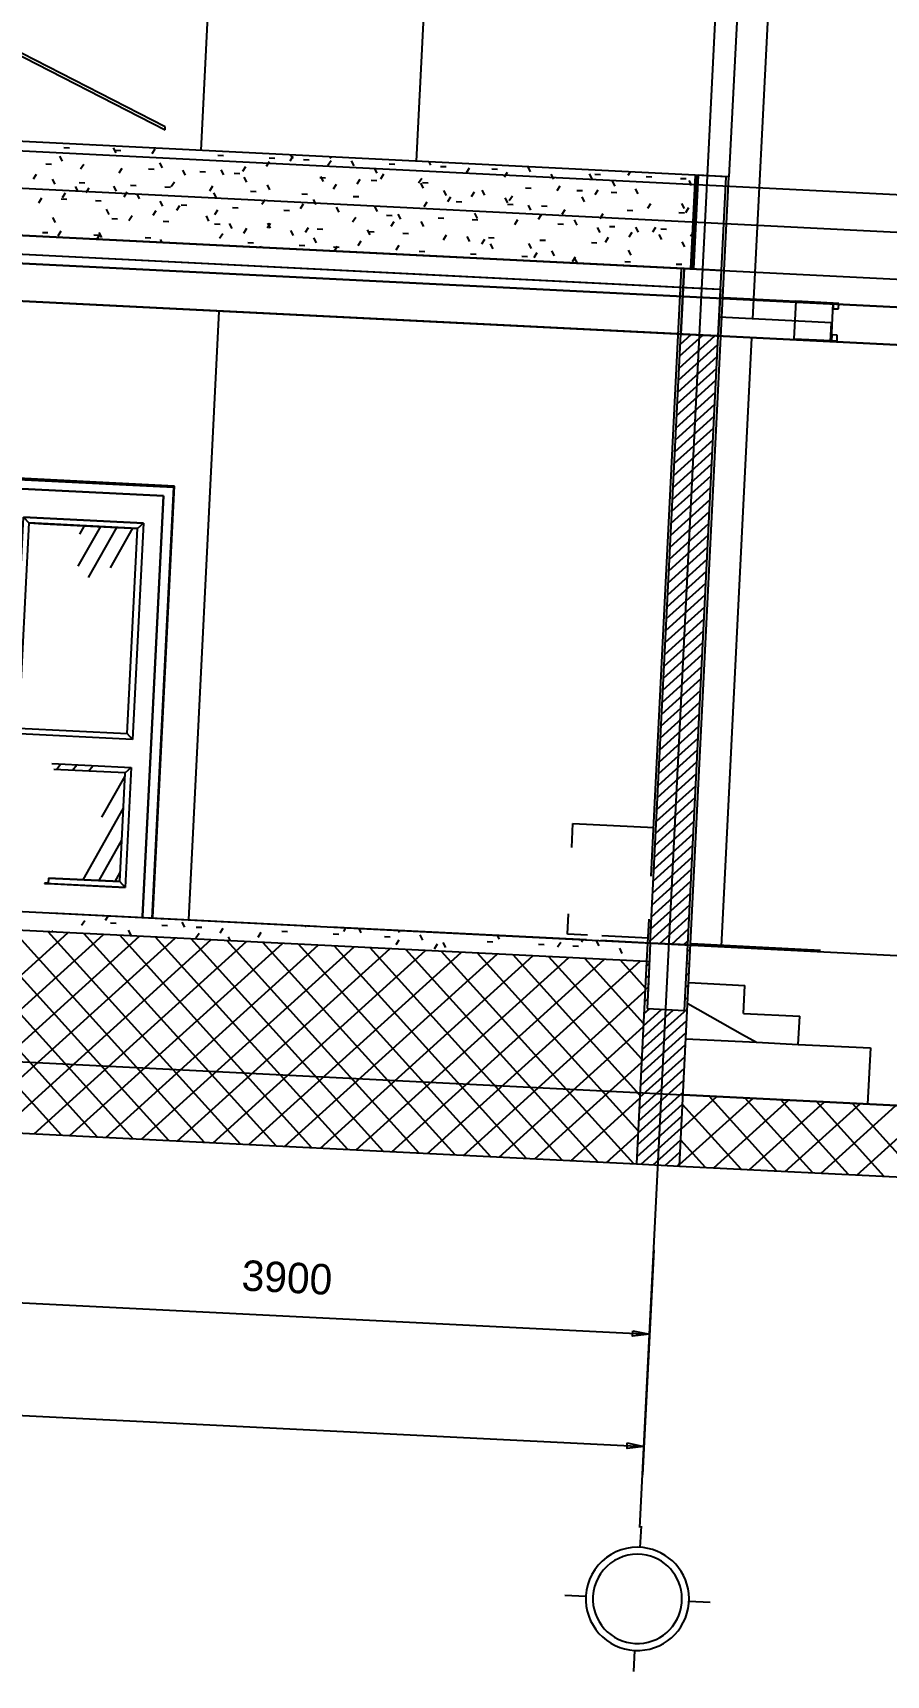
# Model space of a CAD drawing. Extents: x 549999 to 550212, y 1838161 to 1838467.
# Drawn here: x 550082.48 to 550087.03, y 1838235.21 to 1838243.96 of the extents above; entities that cross this region are included whole.
import ezdxf

# ---------------------------------------------------------------- set-up
doc = ezdxf.new("R2010")
doc.units = 0
for name, color, linetype in [('Level 1', 7, 'Continuous'), ('Level 11', 7, 'Continuous'), ('Level 14', 7, 'Continuous'), ('Level 15', 7, 'Continuous'), ('Level 18', 7, 'Continuous'), ('Level 19', 7, 'Continuous'), ('Level 20', 7, 'Continuous'), ('Level 27', 7, 'Continuous'), ('Level 28', 7, 'Continuous'), ('Level 37', 7, 'Continuous'), ('Level 4', 7, 'Continuous'), ('Level 5', 7, 'Continuous'), ('Level 8', 7, 'Continuous'), ('Level 9', 7, 'Continuous')]:
    doc.layers.add(name, color=color, linetype=linetype)

# ---------------------------------------------------------------- blocks, each defined once
blk = doc.blocks.new('FURN45')
at = {"layer": 'Level 1'}
for p, q in [((1142.32, 61.08), (1185.6, 61.08)), ((1142.32, 48.26), (1142.32, 61.08)), ((1142.32, 2), (1142.32, 12.7)), ((1153.08, 2), (1142.32, 2)), ((1185.61, 2), (1160.7, 2))]:
    blk.add_line(p, q, dxfattribs=at)
blk = doc.blocks.new('CUADI3')
at = {"layer": 'Level 5'}
for p, q in [((921.1, 230), (827.1, 230)), ((827.1, 230), (827.1, 202.22)), ((921.1, 0), (921.1, 230)), ((832.6, 92.71), (832.6, 224.5)), ((832.6, 224.5), (915.6, 224.5)), ((915.6, 224.5), (832.6, 224.5)), ((832.6, 224.5), (832.6, 92.71)), ((915.6, 224.5), (915.6, 0)), ((915.6, 0), (915.6, 224.5)), ((905.6, 209.5), (841.6, 209.5)), ((841.6, 209.5), (844.6, 206.5)), ((841.6, 209.5), (844.6, 206.5)), ((841.6, 94), (841.6, 209.5)), ((841.6, 209.5), (905.6, 209.5)), ((844.6, 206.5), (852.37, 206.5)), ((902.6, 206.5), (844.6, 206.5)), ((844.6, 206.5), (844.6, 97)), ((852.37, 206.5), (902.6, 206.5)), ((872.09, 184.79), (882.95, 206.5)), ((872.09, 201.93), (874.37, 206.5)), ((877.8, 179.07), (891.52, 206.5)), ((889.23, 184.79), (900.09, 206.5)), ((902.6, 206.5), (905.6, 209.5)), ((905.6, 209.5), (902.6, 206.5)), ((902.6, 97), (902.6, 206.5)), ((905.6, 209.5), (905.6, 94)), ((827.1, 108.69), (827.1, 92.71)), ((844.6, 97), (841.6, 94)), ((844.6, 97), (902.6, 97)), ((905.6, 94), (902.6, 97)), ((905.6, 94), (841.6, 94)), ((863.26, 79), (905.6, 79)), ((865.82, 76), (867.95, 79)), ((874.4, 76), (876.52, 79)), ((882.97, 76), (885.09, 79)), ((905.6, 79), (902.6, 76)), ((905.6, 79), (905.6, 15)), ((902.6, 76), (864.5, 76)), ((891.3, 51.75), (902.6, 74.35)), ((902.6, 18), (902.6, 76)), ((882.99, 18), (902.6, 57.21)), ((891.57, 18), (902.6, 40.06)), ((902.6, 18), (864.5, 18)), ((864.5, 18), (864.5, 15.24)), ((864.5, 18), (902.6, 18)), ((900.14, 18), (902.6, 22.92)), ((905.6, 15), (902.6, 18)), ((905.6, 15), (902.6, 18)), ((864.5, 15.24), (862.6, 15.16)), ((862.6, 15.16), (862.6, 15)), ((862.6, 15), (864.5, 15)), ((905.6, 15), (862.6, 15)), ((864.5, 15), (874.56, 15)), ((874.56, 15), (905.6, 15))]:
    blk.add_line(p, q, dxfattribs=at)
blk = doc.blocks.new('CUA_12')
at = {"layer": 'Level 5'}
for p, q in [((1277.57, 0), (1208.6, 0)), ((1208.6, 0), (1277.57, 0)), ((1269.6, 0), (1208.6, 0)), ((1208.6, 0), (1269.6, 0)), ((1277.57, 0), (1213.43, 0)), ((1269.6, 0), (1213.43, 0))]:
    blk.add_line(p, q, dxfattribs=at)
blk = doc.blocks.new('FLOO28')
at = {"layer": 'Level 15'}
for p, q in [((1267.1, 345), (1247.1, 345)), ((1247.1, 345), (1247.1, 325)), ((1267.1, 325), (1267.1, 345)), ((1247.1, 325), (1267.1, 325))]:
    blk.add_line(p, q, dxfattribs=at)
at = {"layer": 'Level 8'}
for p, q in [((1208.6, 345), (1247.1, 345)), ((1267.1, 345), (1247.1, 345)), ((1247.1, 345), (1247.1, 325)), ((1267.1, 325), (1267.1, 345)), ((1247.1, 325), (1267.1, 325))]:
    blk.add_line(p, q, dxfattribs=at)
blk = doc.blocks.new('FLOO29')
at = {"layer": 'Level 15'}
for p, q in [((1270.1, 345), (1267.1, 345)), ((1267.1, 345), (1267.1, 342)), ((1267.1, 342), (1270.1, 342)), ((1270.1, 342), (1270.1, 345)), ((1270.1, 328), (1267.1, 328)), ((1267.1, 328), (1267.1, 325)), ((1267.1, 325), (1270.1, 325)), ((1270.1, 325), (1270.1, 328))]:
    blk.add_line(p, q, dxfattribs=at)
at = {"layer": 'Level 8'}
for p, q in [((1270.1, 345), (1267.1, 345)), ((1267.1, 345), (1267.1, 342)), ((1267.1, 342), (1270.1, 342)), ((1270.1, 342), (1270.1, 345)), ((1270.1, 328), (1267.1, 328)), ((1267.1, 328), (1267.1, 325)), ((1267.1, 325), (1270.1, 325)), ((1270.1, 325), (1270.1, 328))]:
    blk.add_line(p, q, dxfattribs=at)
blk = doc.blocks.new('GRID_7')
at = {"layer": 'Level 19'}
for p, q in [((-123.57, -207.15), (-123.57, -218.4)), ((-162.34, -245.92), (-151.09, -245.92)), ((-84.81, -245.92), (-96.06, -245.92)), ((-123.57, -284.68), (-123.57, -273.43))]:
    blk.add_line(p, q, dxfattribs=at)
for radius, start, end in [(27.52, 86.59057, 185.41735), (27.52, 3.40943, 86.59057), (23.77, 86.59057, 185.41735), (23.77, 3.40943, 86.59057), (23.77, 275.41735, 3.40943), (27.52, 275.41735, 3.40943), (27.52, 185.41735, 275.41735), (23.77, 185.41735, 275.41735)]:
    blk.add_arc((-123.57, -245.92), radius, start, end, dxfattribs=at)

msp = doc.modelspace()

# ---------------------------------------------------------------- linework, layer by layer
at = {"layer": 'Level 11'}
for p, q in [((550081.5338, 1838238.1421), (550082.6664, 1838239.1668)), ((550082.6332, 1838238.0871), (550081.6085, 1838239.2197)), ((550083.2052, 1838238.0585), (550082.1805, 1838239.1911)), ((550083.3959, 1838238.049), (550082.3712, 1838239.1815)), ((550083.5866, 1838238.0394), (550082.5619, 1838239.172)), ((550081.7245, 1838238.1325), (550082.8571, 1838239.1572)), ((550081.9152, 1838238.123), (550083.0477, 1838239.1477)), ((550083.0146, 1838238.068), (550082.0674, 1838239.1149)), ((550082.1058, 1838238.1135), (550083.2384, 1838239.1382)), ((550082.2965, 1838238.1039), (550083.4291, 1838239.1286)), ((550082.4872, 1838238.0944), (550083.6198, 1838239.1191)), ((550082.6779, 1838238.0849), (550083.8105, 1838239.1096)), ((550083.7773, 1838238.0299), (550082.7525, 1838239.1625)), ((550082.8686, 1838238.0753), (550084.0011, 1838239.1)), ((550083.968, 1838238.0204), (550082.9432, 1838239.1529)), ((550083.0593, 1838238.0658), (550084.1918, 1838239.0905)), ((550084.1586, 1838238.0108), (550083.1339, 1838239.1434)), ((550083.2499, 1838238.0563), (550084.3825, 1838239.081)), ((550084.3493, 1838238.0013), (550083.3246, 1838239.1339)), ((550084.54, 1838237.9918), (550083.5153, 1838239.1243)), ((550084.7307, 1838237.9822), (550083.706, 1838239.1148)), ((550084.9214, 1838237.9727), (550083.8966, 1838239.1053)), ((550085.112, 1838237.9632), (550084.0873, 1838239.0957)), ((550085.3027, 1838237.9536), (550084.278, 1838239.0862)), ((550085.7718, 1838239.1117), (550085.7616, 1838238.9065)), ((550085.9716, 1838239.1017), (550085.7718, 1838239.1117)), ((550085.9541, 1838238.7521), (550085.9716, 1838239.1017)), ((550083.4406, 1838238.0467), (550084.5732, 1838239.0715)), ((550083.6313, 1838238.0372), (550084.7639, 1838239.0619)), ((550083.822, 1838238.0277), (550084.9546, 1838239.0524)), ((550084.0127, 1838238.0181), (550085.1452, 1838239.0429)), ((550084.2033, 1838238.0086), (550085.3359, 1838239.0333)), ((550084.394, 1838237.9991), (550085.5266, 1838239.0238)), ((550085.4934, 1838237.9441), (550084.4687, 1838239.0767)), ((550084.5847, 1838237.9895), (550085.7173, 1838239.0143)), ((550085.6841, 1838237.9346), (550084.6594, 1838239.0671)), ((550085.7068, 1838238.1107), (550084.85, 1838239.0576)), ((550085.7163, 1838238.3014), (550085.0407, 1838239.0481)), ((550085.7258, 1838238.4921), (550085.2314, 1838239.0385)), ((550085.7354, 1838238.6828), (550085.4221, 1838239.029)), ((550085.7449, 1838238.8734), (550085.6128, 1838239.0195)), ((550085.7507, 1838238.9885), (550085.7664, 1838239.0028)), ((550082.8239, 1838238.0776), (550082.0364, 1838238.948)), ((550085.7475, 1838238.925), (550085.7632, 1838238.9392)), ((550085.7616, 1838238.9065), (550085.7543, 1838238.7621)), ((550085.9634, 1838238.9383), (550085.9791, 1838238.9525)), ((550084.7754, 1838237.98), (550085.744, 1838238.8564)), ((550085.7443, 1838238.8614), (550085.76, 1838238.8756)), ((550085.9571, 1838238.8112), (550085.9728, 1838238.8254)), ((550085.9602, 1838238.8747), (550085.976, 1838238.889)), ((550085.7284, 1838238.5436), (550085.9696, 1838238.7618)), ((550085.7316, 1838238.6072), (550085.895, 1838238.7551)), ((550085.7348, 1838238.6707), (550085.8315, 1838238.7582)), ((550085.7379, 1838238.7343), (550085.7679, 1838238.7614)), ((550085.7411, 1838238.7979), (550085.7568, 1838238.8121)), ((550085.7543, 1838238.7621), (550085.9541, 1838238.7521)), ((550084.9661, 1838237.9705), (550085.7345, 1838238.6657)), ((550085.7252, 1838238.4801), (550085.9664, 1838238.6983)), ((550085.7189, 1838238.3529), (550085.9601, 1838238.5712)), ((550085.7221, 1838238.4165), (550085.9632, 1838238.6347)), ((550085.1567, 1838237.9609), (550085.725, 1838238.4751)), ((550085.7157, 1838238.2894), (550085.9569, 1838238.5076)), ((550085.7093, 1838238.1623), (550085.9505, 1838238.3805)), ((550085.7125, 1838238.2258), (550085.9537, 1838238.444)), ((550085.7062, 1838238.0987), (550085.9474, 1838238.3169)), ((550085.9376, 1838238.1212), (550086.1273, 1838238.2929)), ((550086.4468, 1838237.8964), (550086.0863, 1838238.2949)), ((550085.3474, 1838237.9514), (550085.7154, 1838238.2844)), ((550085.703, 1838238.0351), (550085.9442, 1838238.2534)), ((550085.928, 1838237.9306), (550086.318, 1838238.2834)), ((550086.2561, 1838237.906), (550085.9441, 1838238.2509)), ((550086.1101, 1838237.9133), (550086.5086, 1838238.2738)), ((550086.6375, 1838237.8869), (550086.2769, 1838238.2854)), ((550086.3008, 1838237.9037), (550086.6993, 1838238.2643)), ((550086.8282, 1838237.8774), (550086.4676, 1838238.2759)), ((550086.4915, 1838237.8942), (550086.89, 1838238.2548)), ((550087.0188, 1838237.8678), (550086.6583, 1838238.2663)), ((550086.6822, 1838237.8847), (550087.0807, 1838238.2452)), ((550087.2095, 1838237.8583), (550086.849, 1838238.2568)), ((550086.8729, 1838237.8751), (550087.2714, 1838238.2357)), ((550085.6998, 1838237.9716), (550085.941, 1838238.1898)), ((550085.7238, 1838237.9326), (550085.9378, 1838238.1262)), ((550085.5381, 1838237.9419), (550085.7059, 1838238.0937)), ((550085.7873, 1838237.9294), (550085.9347, 1838238.0627)), ((550086.0654, 1838237.9155), (550085.9345, 1838238.0602)), ((550085.8509, 1838237.9262), (550085.9315, 1838237.9991)), ((550085.9145, 1838237.923), (550085.9283, 1838237.9356))]:
    msp.add_line(p, q, dxfattribs=at)
at = {"layer": 'Level 14'}
for p, q in [((550086.0265, 1838243.204), (550086.0015, 1838242.7047)), ((550086.1763, 1838243.1966), (550086.0265, 1838243.204)), ((550086.1513, 1838242.6972), (550086.1763, 1838243.1966)), ((550086.0015, 1838242.7047), (550086.1513, 1838242.6972)), ((550085.925, 1838242.1758), (550086.1159, 1838242.3485)), ((550085.9282, 1838242.2393), (550086.0524, 1838242.3517)), ((550085.9314, 1838242.3029), (550085.9888, 1838242.3549)), ((550085.9187, 1838242.0487), (550086.1284, 1838242.2384)), ((550085.9218, 1838242.1122), (550086.1316, 1838242.302)), ((550085.9155, 1838241.9851), (550086.1252, 1838242.1749)), ((550085.9123, 1838241.9215), (550086.122, 1838242.1113)), ((550085.9059, 1838241.7944), (550086.1157, 1838241.9842)), ((550085.9091, 1838241.858), (550086.1189, 1838242.0477)), ((550085.9028, 1838241.7309), (550086.1125, 1838241.9206)), ((550085.8964, 1838241.6037), (550086.1061, 1838241.7935)), ((550085.8996, 1838241.6673), (550086.1093, 1838241.8571)), ((550085.8932, 1838241.5402), (550086.103, 1838241.7299)), ((550085.8901, 1838241.4766), (550086.0998, 1838241.6664)), ((550085.8837, 1838241.3495), (550086.0934, 1838241.5393)), ((550085.8869, 1838241.4131), (550086.0966, 1838241.6028)), ((550085.8805, 1838241.2859), (550086.0903, 1838241.4757)), ((550085.8773, 1838241.2224), (550086.0871, 1838241.4121)), ((550085.871, 1838241.0953), (550086.0807, 1838241.285)), ((550085.8742, 1838241.1588), (550086.0839, 1838241.3486)), ((550085.8678, 1838241.0317), (550086.0775, 1838241.2215)), ((550085.8615, 1838240.9046), (550086.0712, 1838241.0943)), ((550085.8646, 1838240.9681), (550086.0744, 1838241.1579)), ((550085.8583, 1838240.841), (550086.068, 1838241.0308)), ((550085.8551, 1838240.7775), (550086.0648, 1838240.9672)), ((550085.8487, 1838240.6503), (550086.0585, 1838240.8401)), ((550085.8519, 1838240.7139), (550086.0617, 1838240.9037)), ((550085.8456, 1838240.5868), (550086.0553, 1838240.7765)), ((550085.8424, 1838240.5232), (550086.0521, 1838240.713)), ((550085.836, 1838240.3961), (550086.0458, 1838240.5859)), ((550085.8392, 1838240.4597), (550086.049, 1838240.6494)), ((550085.8329, 1838240.3325), (550086.0426, 1838240.5223)), ((550085.8265, 1838240.2054), (550086.0362, 1838240.3952)), ((550085.8297, 1838240.269), (550086.0394, 1838240.4587)), ((550085.8233, 1838240.1419), (550086.0331, 1838240.3316)), ((550085.8201, 1838240.0783), (550086.0299, 1838240.2681)), ((550085.8138, 1838239.9512), (550086.0235, 1838240.1409)), ((550085.817, 1838240.0147), (550086.0267, 1838240.2045)), ((550085.8106, 1838239.8876), (550086.0204, 1838240.0774)), ((550085.8074, 1838239.8241), (550086.0172, 1838240.0138)), ((550085.8011, 1838239.6969), (550086.0108, 1838239.8867)), ((550085.8043, 1838239.7605), (550086.014, 1838239.9503)), ((550085.7979, 1838239.6334), (550086.0076, 1838239.8231)), ((550085.7916, 1838239.5063), (550086.0013, 1838239.696)), ((550085.7947, 1838239.5698), (550086.0045, 1838239.7596)), ((550085.7884, 1838239.4427), (550085.9981, 1838239.6325)), ((550085.7852, 1838239.3791), (550085.9949, 1838239.5689)), ((550085.7788, 1838239.252), (550085.9886, 1838239.4418)), ((550085.782, 1838239.3156), (550085.9918, 1838239.5053)), ((550085.7757, 1838239.1885), (550085.9854, 1838239.3782)), ((550085.7725, 1838239.1249), (550085.9822, 1838239.3147)), ((550085.8221, 1838239.1091), (550085.979, 1838239.2511)), ((550085.8857, 1838239.106), (550085.9759, 1838239.1875)), ((550085.9493, 1838239.1028), (550085.9727, 1838239.124)), ((550085.9698, 1838239.0672), (550085.9856, 1838239.0814))]:
    msp.add_line(p, q, dxfattribs=at)
at = {"layer": 'Level 15'}
for p, q in [((550086.1513, 1838242.6972), (550073.4672, 1838243.3313)), ((550082.6384, 1838243.2797), (550082.6246, 1838243.3066)), ((550082.6446, 1838243.3521), (550082.6748, 1838243.3506)), ((550082.8011, 1838243.3631), (550082.8, 1838243.3653)), ((550082.9242, 1838243.3235), (550082.9104, 1838243.3503)), ((550082.9186, 1838243.3384), (550082.9488, 1838243.3369)), ((550083.1305, 1838243.344), (550083.1141, 1838243.3187)), ((550083.4666, 1838243.311), (550083.4967, 1838243.3095)), ((550083.7405, 1838243.2973), (550083.7707, 1838243.2958)), ((550083.8666, 1838243.3039), (550083.8502, 1838243.2786)), ((550083.8651, 1838243.292), (550083.8545, 1838243.3126)), ((550083.9232, 1838243.2882), (550083.9533, 1838243.2867)), ((550084.0698, 1838243.2815), (550084.0534, 1838243.2562)), ((550084.0696, 1838243.294), (550084.0654, 1838243.3021)), ((550084.1926, 1838243.2544), (550084.1789, 1838243.2812)), ((550073.4622, 1838243.2314), (550084.6454, 1838242.6723)), ((550082.4983, 1838243.2081), (550082.482, 1838243.1827)), ((550082.5487, 1838243.2654), (550082.5789, 1838243.2639)), ((550082.7512, 1838243.2625), (550082.7348, 1838243.2371)), ((550082.9544, 1838243.24), (550082.9381, 1838243.2147)), ((550083.0967, 1838243.238), (550083.1268, 1838243.2365)), ((550083.1704, 1838243.2441), (550083.1566, 1838243.271)), ((550083.2935, 1838243.2045), (550083.2797, 1838243.2313)), ((550083.3707, 1838243.2243), (550083.4008, 1838243.2228)), ((550083.4979, 1838243.2065), (550083.4841, 1838243.2334)), ((550083.5533, 1838243.2151), (550083.5835, 1838243.2136)), ((550083.6137, 1838243.2496), (550083.5974, 1838243.2242)), ((550083.621, 1838243.1669), (550083.6072, 1838243.1937)), ((550083.7402, 1838243.2768), (550083.7238, 1838243.2514)), ((550084.01, 1838243.1923), (550084.0401, 1838243.1908)), ((550084.0299, 1838243.171), (550084.0161, 1838243.1978)), ((550084.3157, 1838243.2147), (550084.302, 1838243.2416)), ((550084.3499, 1838243.2095), (550084.3335, 1838243.1841)), ((550084.3798, 1838243.2654), (550084.41, 1838243.2639)), ((550084.6016, 1838243.2585), (550084.5927, 1838243.2757)), ((550084.6538, 1838243.2517), (550084.6839, 1838243.2502)), ((550084.8059, 1838243.2414), (550084.7896, 1838243.2161)), ((550084.9278, 1838243.238), (550084.9579, 1838243.2365)), ((550085.0092, 1838243.219), (550084.9928, 1838243.1937)), ((550085.1336, 1838243.2229), (550085.12, 1838243.2494)), ((550085.2566, 1838243.1832), (550085.2429, 1838243.2101)), ((550085.4611, 1838243.1853), (550085.4473, 1838243.2121)), ((550085.4757, 1838243.2106), (550085.5059, 1838243.2091)), ((550085.6644, 1838243.2221), (550085.6521, 1838243.2032)), ((550085.7497, 1838243.1969), (550085.7799, 1838243.1954)), ((550082.5987, 1838243.1566), (550082.5849, 1838243.1835)), ((550082.652, 1838243.1088), (550082.6356, 1838243.0835)), ((550082.7218, 1838243.117), (550082.708, 1838243.1438)), ((550082.7268, 1838243.1649), (550082.757, 1838243.1634)), ((550082.7784, 1838243.136), (550082.762, 1838243.1107)), ((550082.9262, 1838243.119), (550082.9125, 1838243.1459)), ((550082.9816, 1838243.1136), (550082.9652, 1838243.0883)), ((550083.0008, 1838243.1512), (550083.0309, 1838243.1497)), ((550083.0493, 1838243.0794), (550083.0356, 1838243.1062)), ((550083.1835, 1838243.1421), (550083.2136, 1838243.1406)), ((550083.2345, 1838243.168), (550083.2181, 1838243.1426)), ((550083.4377, 1838243.1456), (550083.4213, 1838243.1202)), ((550083.4582, 1838243.0834), (550083.4445, 1838243.1103)), ((550083.6401, 1838243.1193), (550083.6702, 1838243.1177)), ((550083.7441, 1838243.1272), (550083.7303, 1838243.1541)), ((550083.9141, 1838243.1056), (550083.9442, 1838243.104)), ((550084.097, 1838243.1551), (550084.0806, 1838243.1297)), ((550084.2234, 1838243.1823), (550084.2071, 1838243.1569)), ((550084.2839, 1838243.1786), (550084.3141, 1838243.1771)), ((550084.5531, 1838243.1871), (550084.5367, 1838243.1617)), ((550084.5619, 1838243.1354), (550084.5481, 1838243.1622)), ((550084.5579, 1838243.1649), (550084.5881, 1838243.1634)), ((550084.685, 1838243.0957), (550084.6712, 1838243.1226)), ((550084.8331, 1838243.115), (550084.8168, 1838243.0897)), ((550084.8894, 1838243.0978), (550084.8757, 1838243.1246)), ((550085.1059, 1838243.1375), (550085.136, 1838243.136)), ((550085.2892, 1838243.147), (550085.2728, 1838243.1216)), ((550085.3798, 1838243.1238), (550085.41, 1838243.1223)), ((550085.4924, 1838243.1245), (550085.4761, 1838243.0992)), ((550085.5625, 1838243.1147), (550085.5926, 1838243.1132)), ((550085.5842, 1838243.1456), (550085.5704, 1838243.1725)), ((550085.7073, 1838243.1059), (550085.6935, 1838243.1328)), ((550085.9324, 1838243.1878), (550085.9625, 1838243.1863)), ((550085.9931, 1838243.1497), (550085.9793, 1838243.1765)), ((550082.5255, 1838243.0817), (550082.5092, 1838243.0563)), ((550082.6309, 1838243.0781), (550082.6611, 1838243.0766)), ((550082.8136, 1838243.069), (550082.8437, 1838243.0675)), ((550082.8866, 1838242.9959), (550082.8728, 1838243.0228)), ((550083.1724, 1838243.0397), (550083.1586, 1838243.0665)), ((550083.2617, 1838243.0416), (550083.2453, 1838243.0162)), ((550083.2702, 1838243.0462), (550083.3004, 1838243.0447)), ((550083.4649, 1838243.0191), (550083.4485, 1838242.9938)), ((550083.5442, 1838243.0325), (550083.5743, 1838243.031)), ((550083.7177, 1838243.0735), (550083.7014, 1838243.0482)), ((550083.8182, 1838243.0188), (550083.8483, 1838243.0173)), ((550083.921, 1838243.0511), (550083.9046, 1838243.0258)), ((550083.9902, 1838243.0479), (550083.9765, 1838243.0747)), ((550084.1133, 1838243.0082), (550084.0996, 1838243.0351)), ((550084.188, 1838243.0919), (550084.2182, 1838243.0904)), ((550084.3178, 1838243.0103), (550084.304, 1838243.0371)), ((550084.5803, 1838243.0606), (550084.5639, 1838243.0353)), ((550084.7067, 1838243.0878), (550084.6903, 1838243.0625)), ((550084.736, 1838243.0645), (550084.7661, 1838243.063)), ((550085.0125, 1838243.0581), (550084.9988, 1838243.0849)), ((550085.01, 1838243.0508), (550085.0401, 1838243.0493)), ((550085.0364, 1838243.0926), (550085.02, 1838243.0672)), ((550085.1356, 1838243.0184), (550085.1218, 1838243.0453)), ((550085.1926, 1838243.0416), (550085.2228, 1838243.0401)), ((550085.3164, 1838243.0205), (550085.3, 1838242.9952)), ((550085.4214, 1838243.0622), (550085.4077, 1838243.089)), ((550085.6493, 1838243.0188), (550085.6794, 1838243.0173)), ((550085.7725, 1838243.0525), (550085.7561, 1838243.0271)), ((550085.9534, 1838243.0266), (550085.9397, 1838243.0535)), ((550085.9757, 1838243.0301), (550085.9593, 1838243.0047)), ((550082.6008, 1838242.9522), (550082.587, 1838242.979)), ((550082.9004, 1838242.9731), (550082.9305, 1838242.9716)), ((550083.0088, 1838242.9872), (550082.9924, 1838242.9618)), ((550083.1352, 1838243.0144), (550083.1189, 1838242.989)), ((550083.1743, 1838242.9594), (550083.2045, 1838242.9579)), ((550083.4186, 1838242.9604), (550083.4048, 1838242.9872)), ((550083.4483, 1838242.9457), (550083.4784, 1838242.9442)), ((550083.5417, 1838242.9207), (550083.5279, 1838242.9476)), ((550083.7449, 1838242.9471), (550083.7286, 1838242.9218)), ((550083.7461, 1838242.9227), (550083.7324, 1838242.9496)), ((550084.201, 1838242.9791), (550084.1846, 1838242.9537)), ((550084.3661, 1838242.9914), (550084.3963, 1838242.9899)), ((550084.4042, 1838242.9566), (550084.3879, 1838242.9313)), ((550084.4409, 1838242.9706), (550084.4271, 1838242.9974)), ((550084.5639, 1838242.9309), (550084.5502, 1838242.9578)), ((550084.6401, 1838242.9777), (550084.6702, 1838242.9762)), ((550084.8228, 1838242.9686), (550084.8529, 1838242.9671)), ((550084.8498, 1838242.9747), (550084.836, 1838243.0015)), ((550085.0636, 1838242.9662), (550085.0472, 1838242.9408)), ((550085.19, 1838242.9933), (550085.1736, 1838242.968)), ((550085.2794, 1838242.9457), (550085.3095, 1838242.9442)), ((550085.3818, 1838242.9391), (550085.368, 1838242.966)), ((550085.5196, 1838242.9981), (550085.5033, 1838242.9728)), ((550085.5534, 1838242.932), (550085.5835, 1838242.9305)), ((550085.9232, 1838243.0051), (550085.9534, 1838243.0036)), ((550082.5305, 1838242.9001), (550082.5606, 1838242.8986)), ((550082.6295, 1838242.9056), (550082.6132, 1838242.8803)), ((550082.8045, 1838242.8864), (550082.8346, 1838242.8849)), ((550082.8328, 1838242.8832), (550082.8202, 1838242.8637)), ((550082.8469, 1838242.8729), (550082.8332, 1838242.8997)), ((550082.9579, 1838242.8568), (550082.9562, 1838242.86)), ((550083.0784, 1838242.8727), (550083.1086, 1838242.8712)), ((550083.1688, 1838242.8463), (550083.1607, 1838242.8621)), ((550083.4921, 1838242.8927), (550083.4757, 1838242.8674)), ((550083.6185, 1838242.9199), (550083.6021, 1838242.8946)), ((550083.6264, 1838242.8453), (550083.6565, 1838242.8438)), ((550083.8692, 1838242.8831), (550083.8554, 1838242.9099)), ((550083.9482, 1838242.9247), (550083.9318, 1838242.8993)), ((550083.9923, 1838242.8434), (550083.9785, 1838242.8703)), ((550083.9963, 1838242.9183), (550084.0264, 1838242.9168)), ((550084.2282, 1838242.8526), (550084.2118, 1838242.8273)), ((550084.2781, 1838242.8872), (550084.2643, 1838242.914)), ((550084.2702, 1838242.9046), (550084.3004, 1838242.9031)), ((550084.4529, 1838242.8955), (550084.483, 1838242.894)), ((550084.6843, 1838242.8846), (550084.6679, 1838242.8592)), ((550084.8101, 1838242.8516), (550084.7963, 1838242.8784)), ((550084.8875, 1838242.8622), (550084.8711, 1838242.8368)), ((550084.9095, 1838242.8727), (550084.9397, 1838242.8712)), ((550085.1835, 1838242.859), (550085.2136, 1838242.8575)), ((550085.4575, 1838242.8453), (550085.4876, 1838242.8438)), ((550085.5048, 1838242.8994), (550085.4911, 1838242.9263)), ((550085.5468, 1838242.8717), (550085.5305, 1838242.8463)), ((550085.6733, 1838242.8989), (550085.6569, 1838242.8735)), ((550085.7093, 1838242.9015), (550085.6955, 1838242.9283)), ((550085.7997, 1838242.9261), (550085.7833, 1838242.9007)), ((550085.8324, 1838242.8618), (550085.8186, 1838242.8887)), ((550085.8273, 1838242.9183), (550085.8575, 1838242.9168)), ((550085.9555, 1838242.8222), (550085.9417, 1838242.849)), ((550086.0029, 1838242.9036), (550085.9865, 1838242.8783)), ((550083.6961, 1838242.8199), (550083.6927, 1838242.8265)), ((550083.9004, 1838242.8316), (550083.9305, 1838242.8301)), ((550084.083, 1838242.8224), (550084.1132, 1838242.8209)), ((550084.1018, 1838242.8254), (550084.0856, 1838242.8004)), ((550084.4314, 1838242.8302), (550084.4151, 1838242.8049)), ((550084.5397, 1838242.7996), (550084.5698, 1838242.7981)), ((550084.8136, 1838242.7859), (550084.8438, 1838242.7844)), ((550084.9332, 1838242.8119), (550084.9194, 1838242.8388)), ((550085.0876, 1838242.7722), (550085.1177, 1838242.7707)), ((550085.1376, 1838242.814), (550085.1239, 1838242.8408)), ((550085.1676, 1838242.7901), (550085.1512, 1838242.7648)), ((550085.2607, 1838242.7743), (550085.247, 1838242.8012)), ((550085.3708, 1838242.7677), (550085.3544, 1838242.7423)), ((550085.3833, 1838242.7356), (550085.37, 1838242.7615)), ((550085.6696, 1838242.7784), (550085.6559, 1838242.8053)), ((550084.6454, 1838242.6723), (550086.1016, 1838242.5995)), ((550085.6356, 1838242.7448), (550085.6657, 1838242.7433)), ((550085.9095, 1838242.7311), (550085.9397, 1838242.7296)), ((550086.1463, 1838242.5973), (550086.1513, 1838242.6972)), ((550086.1016, 1838242.5995), (550086.1463, 1838242.5973)), ((550086.1388, 1838242.4475), (550086.1338, 1838242.3476)), ((550086.7381, 1838242.4175), (550086.1388, 1838242.4475)), ((550086.7331, 1838242.3177), (550086.7381, 1838242.4175)), ((550086.1338, 1838242.3476), (550086.7331, 1838242.3177)), ((550082.8821, 1838239.2561), (550082.8663, 1838239.2317)), ((550082.5842, 1838239.1709), (550082.5816, 1838239.1759)), ((550082.7563, 1838239.2299), (550082.7399, 1838239.2045)), ((550082.8933, 1838239.2198), (550082.9235, 1838239.2182)), ((550083.0043, 1838239.1531), (550082.9905, 1838239.18)), ((550083.1671, 1838239.2365), (550083.1642, 1838239.242)), ((550083.1673, 1838239.2061), (550083.1974, 1838239.2046)), ((550083.1984, 1838239.2403), (550083.196, 1838239.2365)), ((550083.2901, 1838239.1969), (550083.2764, 1838239.2237)), ((550083.3499, 1838239.1969), (550083.3801, 1838239.1954)), ((550083.4924, 1838239.1898), (550083.476, 1838239.1645)), ((550083.6956, 1838239.1674), (550083.6792, 1838239.142)), ((550083.8066, 1838239.1741), (550083.8367, 1838239.1726)), ((550083.9366, 1838239.2034), (550083.9321, 1838239.1964)), ((550084.1475, 1838239.1929), (550084.1353, 1838239.174)), ((550084.231, 1838239.1654), (550084.2188, 1838239.1893)), ((550084.4355, 1838239.1674), (550084.4297, 1838239.1788)), ((550083.366, 1838239.1626), (550083.3496, 1838239.1373)), ((550083.5333, 1838239.1234), (550083.5225, 1838239.1444)), ((550084.0806, 1838239.1604), (550084.1107, 1838239.1589)), ((550084.3545, 1838239.1467), (550084.3847, 1838239.1452)), ((550084.4317, 1838239.1273), (550084.4154, 1838239.1019)), ((550084.5586, 1838239.1278), (550084.5448, 1838239.1546)), ((550084.635, 1838239.1049), (550084.6186, 1838239.0795)), ((550084.6817, 1838239.0881), (550084.6679, 1838239.1149)), ((550084.9025, 1838239.1193), (550084.9326, 1838239.1178)), ((550084.9675, 1838239.1318), (550084.957, 1838239.1524)), ((550085.1765, 1838239.1056), (550085.2066, 1838239.1041)), ((550085.2943, 1838239.1144), (550085.2779, 1838239.089)), ((550085.3591, 1838239.0965), (550085.3893, 1838239.095)), ((550085.413, 1838239.1296), (550085.4043, 1838239.1162)), ((550085.4995, 1838239.0963), (550085.4857, 1838239.1231)), ((550085.6226, 1838239.0566), (550085.6088, 1838239.0835))]:
    msp.add_line(p, q, dxfattribs=at)
at = {"layer": 'Level 18'}
for p, q in [((550085.7162, 1838235.9957), (550086.3629, 1838248.9328)), ((550064.8273, 1838243.7632), (550092.357, 1838242.3869)), ((550064.6475, 1838240.1677), (550092.1772, 1838238.7914)), ((550064.6076, 1838239.3687), (550092.1373, 1838237.9924))]:
    msp.add_line(p, q, dxfattribs=at)
at = {"layer": 'Level 20'}
for p, q in [((550026.8667, 1838245.5108), (550087.9005, 1838242.4595)), ((550026.8567, 1838245.311), (550087.8905, 1838242.2598)), ((550070.6072, 1838243.9258), (550131.6409, 1838240.8746)), ((550070.5972, 1838243.7261), (550131.6309, 1838240.6748)), ((550129.369, 1838240.3864), (550068.3352, 1838243.4377)), ((550129.359, 1838240.1867), (550068.3252, 1838243.2379)), ((550085.7901, 1838237.4752), (550085.7602, 1838236.8761)), ((550069.6578, 1838237.2312), (550085.7378, 1838236.4273)), ((550081.8725, 1838237.2206), (550085.7677, 1838237.0259)), ((550085.7602, 1838236.8767), (550085.7303, 1838236.2775))]:
    msp.add_line(p, q, dxfattribs=at)
for points in [[(550085.6792, 1838237.0452), (550085.7677, 1838237.0259), (550085.6777, 1838237.0155)], [(550085.6493, 1838236.4467), (550085.7378, 1838236.4273), (550085.6478, 1838236.4169)]]:
    msp.add_lwpolyline(points, close=True, dxfattribs=at)
at = {"layer": 'Level 27'}
for p, q in [((550085.9516, 1838242.7072), (550085.9341, 1838242.3576)), ((550085.9516, 1838242.7072), (550085.9341, 1838242.3576)), ((550086.1513, 1838242.6972), (550085.9516, 1838242.7072)), ((550086.1513, 1838242.6972), (550085.9516, 1838242.7072)), ((550086.1338, 1838242.3476), (550086.1513, 1838242.6972)), ((550086.1338, 1838242.3476), (550086.1513, 1838242.6972)), ((550085.9191, 1838242.3583), (550082.2537, 1838242.5416)), ((550085.9341, 1838242.3576), (550086.1338, 1838242.3476)), ((550085.9341, 1838242.3576), (550086.1338, 1838242.3476))]:
    msp.add_line(p, q, dxfattribs=at)
at = {"layer": 'Level 28'}
for p, q in [((550085.7518, 1838239.0125), (550082.0714, 1838239.1965)), ((550085.7718, 1838239.1117), (550085.7543, 1838238.7621)), ((550085.9716, 1838239.1017), (550085.7718, 1838239.1117)), ((550085.9541, 1838238.7521), (550085.9716, 1838239.1017)), ((550085.7518, 1838239.0125), (550085.6979, 1838237.9339)), ((550085.7668, 1838239.0118), (550085.7518, 1838239.0125)), ((550085.9276, 1838237.9224), (550085.9816, 1838239.001)), ((550085.9816, 1838239.001), (550085.9666, 1838239.0018)), ((550085.7543, 1838238.7621), (550085.9541, 1838238.7521)), ((550073.4432, 1838238.5465), (550085.6979, 1838237.9339)), ((550088.3886, 1838238.1798), (550085.9466, 1838238.3019)), ((550085.6979, 1838237.9339), (550085.9276, 1838237.9224)), ((550085.9276, 1838237.9224), (550088.3696, 1838237.8003))]:
    msp.add_line(p, q, dxfattribs=at)
at = {"layer": 'Level 37'}
for p, q in [((550083.1858, 1838243.4626), (550079.3902, 1838245.4041)), ((550082.2966, 1838243.9006), (550083.185, 1838243.4462)), ((550083.185, 1838243.4462), (550083.1858, 1838243.4626))]:
    msp.add_line(p, q, dxfattribs=at)
at = {"layer": 'Level 4'}
for p, q in [((550083.3772, 1838243.3365), (550083.4821, 1838245.4339)), ((550084.6282, 1838245.3766), (550084.5234, 1838243.2792)), ((550086.2961, 1838245.2932), (550086.1913, 1838243.1958)), ((550086.3186, 1838242.4385), (550086.4609, 1838245.2849)), ((550085.9816, 1838239.001), (550086.1913, 1838243.1958)), ((550086.0115, 1838243.2048), (550085.9865, 1838242.7054)), ((550086.0015, 1838242.7047), (550086.0265, 1838243.204)), ((550086.1913, 1838243.1958), (550086.0115, 1838243.2048)), ((550086.1513, 1838242.6972), (550086.1763, 1838243.1966)), ((550085.9366, 1838242.7079), (550085.7746, 1838239.4676)), ((550085.9341, 1838242.3576), (550085.9516, 1838242.7072)), ((550085.9865, 1838242.7054), (550086.1663, 1838242.6964)), ((550086.1463, 1838242.5973), (550086.1338, 1838242.3476)), ((550083.4722, 1838242.4807), (550083.3099, 1838239.2347)), ((550085.7718, 1838239.1117), (550085.9341, 1838242.3576)), ((550086.1338, 1838242.3476), (550085.9341, 1838242.3576)), ((550085.9716, 1838239.1017), (550086.1338, 1838242.3476)), ((550086.1513, 1838239.0927), (550086.3136, 1838242.3386)), ((550082.2912, 1838241.5885), (550083.23, 1838241.5416)), ((550083.23, 1838241.5416), (550083.1151, 1838239.2445)), ((550085.7632, 1838239.2392), (550085.7518, 1838239.0125)), ((550085.9716, 1838239.1017), (550085.9866, 1838239.1009)), ((550085.9866, 1838239.1009), (550086.1513, 1838239.0927))]:
    msp.add_line(p, q, dxfattribs=at)
at = {"layer": 'Level 8'}
for p, q in [((550086.0115, 1838243.2048), (550082.2287, 1838243.3939)), ((550085.9865, 1838242.7054), (550073.632, 1838243.3231)), ((550073.4622, 1838243.2314), (550086.1463, 1838242.5973)), ((550085.999, 1838242.7048), (550086.0239, 1838243.2042)), ((550086.1463, 1838242.5973), (550086.1513, 1838242.6972)), ((550086.1388, 1838242.4475), (550086.1338, 1838242.3476)), ((550086.7381, 1838242.4175), (550086.1388, 1838242.4475)), ((550086.7331, 1838242.3177), (550086.7381, 1838242.4175)), ((550086.1338, 1838242.3476), (550086.7331, 1838242.3177)), ((550083.9926, 1838239.2006), (550082.5782, 1838239.2713)), ((550085.432, 1838239.1286), (550084.0688, 1838239.1968)), ((550085.7718, 1838239.1117), (550085.5082, 1838239.1248)), ((550085.9616, 1838238.6015), (550086.3375, 1838238.5827)), ((550086.5608, 1838238.5716), (550086.9454, 1838238.5524)), ((550086.9454, 1838238.5524), (550086.9304, 1838238.2527))]:
    msp.add_line(p, q, dxfattribs=at)
at = {"layer": 'Level 9'}
for p, q in [((550085.9766, 1838238.9012), (550086.2762, 1838238.8862)), ((550086.2687, 1838238.7364), (550086.2762, 1838238.8862)), ((550085.971, 1838238.7895), (550086.2631, 1838238.6247)), ((550086.2687, 1838238.7364), (550086.5683, 1838238.7214)), ((550086.5608, 1838238.5716), (550086.5683, 1838238.7214)), ((550086.2631, 1838238.6247), (550086.3375, 1838238.5827)), ((550086.3375, 1838238.5827), (550086.5608, 1838238.5716))]:
    msp.add_line(p, q, dxfattribs=at)

# ---------------------------------------------------------------- block references
at = {"layer": 'Level 1', "xscale": 0.010000000000000004, "yscale": 0.01, "rotation": -2.8619937920406366}
msp.add_blockref('FURN45', (550073.92, 1838239.71), dxfattribs=at)
at = {"layer": 'Level 19', "xscale": 0.010000000000000004, "yscale": 0.01, "rotation": -2.8619937920406366}
msp.add_blockref('GRID_7', (550087.06, 1838238.01), dxfattribs=at)
at = {"layer": 'Level 5', "xscale": 0.010000000000000004, "yscale": 0.01, "rotation": -2.8619937920406366}
for name in ['CUADI3', 'CUA_12']:
    msp.add_blockref(name, (550073.92, 1838239.71), dxfattribs=at)
at = {"layer": 'Level 8', "xscale": 0.010000000000000004, "yscale": 0.01, "rotation": -2.8619937920406366}
for name in ['FLOO29', 'FLOO28']:
    msp.add_blockref(name, (550073.92, 1838239.71), dxfattribs=at)

# ---------------------------------------------------------------- texts
at = {"layer": 'Level 20'}
msp.add_text('3900', height=0.16224, rotation=357.13801, dxfattribs=at).set_placement((550083.59, 1838237.26))

doc.saveas('drawing.dxf')
